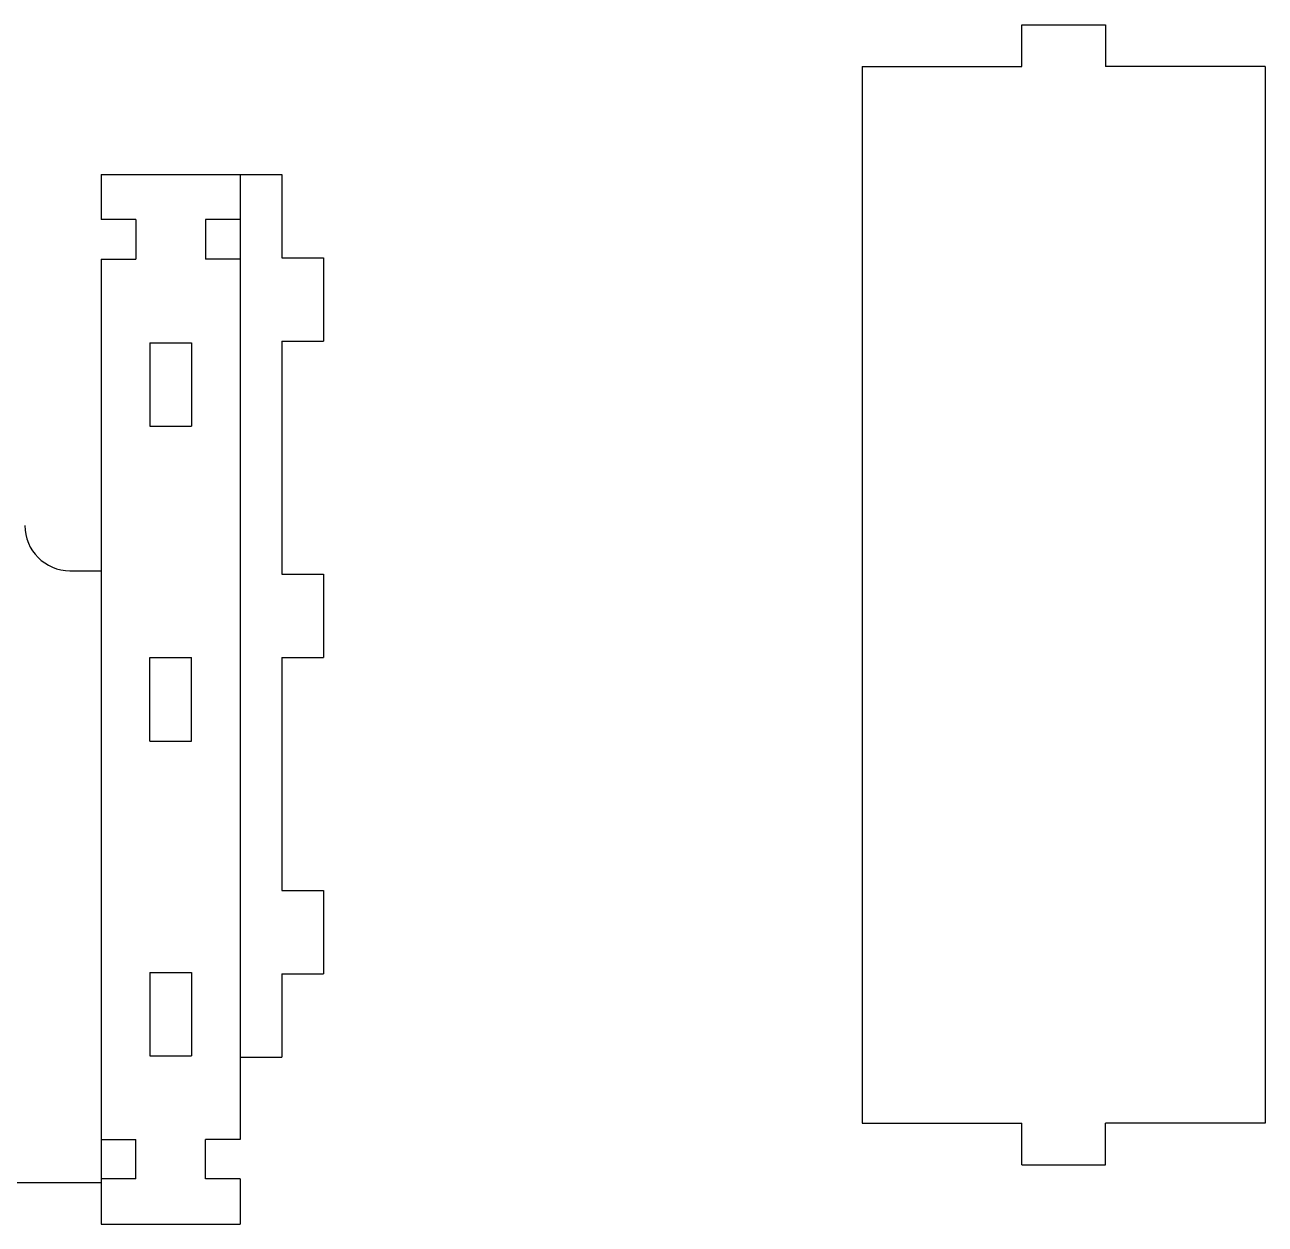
# Model space of a CAD drawing. Header units: millimetres. Extents: x -496 to 15, y 154 to 434.
# Drawn here: x -163.3 to 15.2, y 154.3 to 326.8 of the extents above; entities that cross this region are included whole.
import ezdxf

# ---------------------------------------------------------------- set-up
doc = ezdxf.new("R2010")
doc.units = ezdxf.units.MM

msp = doc.modelspace()

# ---------------------------------------------------------------- linework, layer by layer
at = {"color": 7, "linetype": 'Continuous', "lineweight": 25}
for p, q in [((-19.78, 320.82), (-19.78, 326.82)), ((-19.78, 326.82), (-7.78, 326.82)), ((-7.78, 326.82), (-7.78, 320.82)), ((-42.78, 320.82), (-42.78, 168.82)), ((-42.78, 320.82), (-19.78, 320.82)), ((15.22, 320.82), (-7.78, 320.82)), ((15.22, 320.82), (15.22, 168.82)), ((-152.28, 305.29), (-126.28, 305.29)), ((-152.28, 305.29), (-152.28, 298.79)), ((-132.28, 305.29), (-132.28, 166.49)), ((-126.28, 305.29), (-126.28, 293.29)), ((-147.28, 298.79), (-152.28, 298.79)), ((-147.28, 298.79), (-147.28, 293.09)), ((-137.28, 298.79), (-137.28, 293.09)), ((-132.28, 298.79), (-137.28, 298.79)), ((-152.28, 293.09), (-152.28, 154.29)), ((-152.28, 293.09), (-147.28, 293.09)), ((-132.28, 293.09), (-137.28, 293.09)), ((-126.28, 293.29), (-120.28, 293.29)), ((-120.28, 293.29), (-120.28, 281.29)), ((-145.28, 281.09), (-145.28, 269.09)), ((-145.28, 281.09), (-139.28, 281.09)), ((-139.28, 281.09), (-139.28, 269.09)), ((-126.28, 281.29), (-126.28, 247.79)), ((-126.28, 281.29), (-120.28, 281.29)), ((-145.28, 269.09), (-139.28, 269.09)), ((-156.78, 248.29), (-152.28, 248.29)), ((-126.28, 247.79), (-120.28, 247.79)), ((-120.28, 247.79), (-120.28, 235.79)), ((-145.28, 235.79), (-139.28, 235.79)), ((-145.28, 223.79), (-145.28, 235.79)), ((-139.28, 223.79), (-139.28, 235.79)), ((-126.28, 235.79), (-126.28, 202.29)), ((-126.28, 235.79), (-120.28, 235.79)), ((-145.28, 223.79), (-139.28, 223.79)), ((-126.28, 202.29), (-120.28, 202.29)), ((-120.28, 202.29), (-120.28, 190.29)), ((-145.28, 190.49), (-145.28, 178.49)), ((-145.28, 190.49), (-139.28, 190.49)), ((-139.28, 190.49), (-139.28, 178.49)), ((-126.28, 190.29), (-126.28, 178.29)), ((-126.28, 190.29), (-120.28, 190.29)), ((-145.28, 178.49), (-139.28, 178.49)), ((-132.28, 178.29), (-126.28, 178.29)), ((-42.78, 168.82), (-19.78, 168.82)), ((-19.78, 162.82), (-19.78, 168.82)), ((15.22, 168.82), (-7.78, 168.82)), ((-7.78, 162.82), (-7.78, 168.82)), ((-152.28, 166.49), (-147.28, 166.49)), ((-147.28, 160.79), (-147.28, 166.49)), ((-137.28, 160.79), (-137.28, 166.49)), ((-132.28, 166.49), (-137.28, 166.49)), ((-19.78, 162.82), (-7.78, 162.82)), ((-147.28, 160.79), (-152.28, 160.79)), ((-132.28, 160.79), (-137.28, 160.79)), ((-132.28, 160.79), (-132.28, 154.29)), ((-167.28, 160.29), (-152.28, 160.29)), ((-152.28, 154.29), (-132.28, 154.29))]:
    msp.add_line(p, q, dxfattribs=at)
msp.add_arc((-156.78, 254.79), 6.5, 180, 270, dxfattribs=at)

doc.saveas('drawing.dxf')
